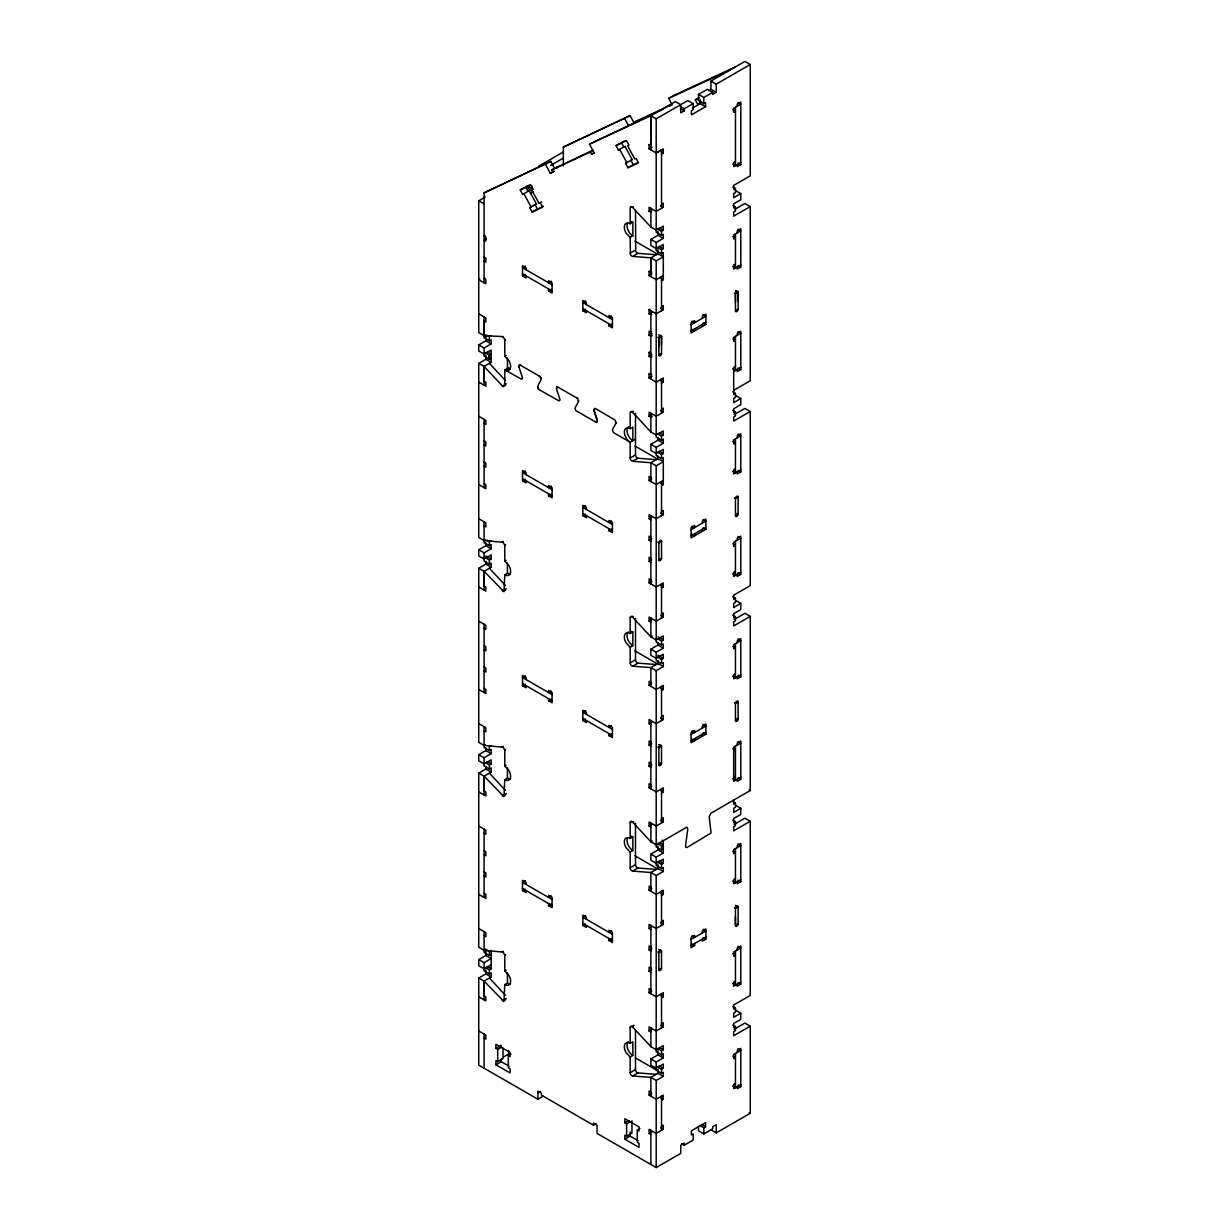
<?xml version="1.0" encoding="UTF-8"?>
<svg xmlns="http://www.w3.org/2000/svg" width="1229" height="1229" viewBox="0 0 1229 1229"><rect width="100%" height="100%" fill="white"/><g stroke="black" fill="none" stroke-linecap="round" stroke-linejoin="round"><path stroke-width="1.5" d="M485.301 197.009L478.757 200.788L478.757 332.613L484.088 335.686L503.183 336.577M491.185 964.704L484.088 968.805L478.757 965.733L478.757 959.588L485.854 955.486L491.185 958.559L484.088 962.66L484.088 970.849L489.403 973.921L491.185 972.907L491.185 976.994L484.088 981.095L484.088 995.782L485.854 996.811L485.854 1000.898L478.757 996.811M484.088 726.692L484.088 747.524L489.403 750.596L491.185 749.567L491.185 753.669L484.088 757.771L484.088 765.959L489.403 769.031L491.185 768.017L491.185 772.104L484.088 776.206L484.088 790.892L485.854 791.922L485.854 796.008L478.757 791.922M484.088 521.803L484.088 542.634L489.403 545.707L491.185 544.677L491.185 548.779L484.088 552.866L484.088 561.069L489.403 564.142L491.185 563.112L491.185 567.214L484.088 571.316L484.088 586.003L485.854 587.016L485.854 591.118L478.757 587.016M478.757 313.825L485.854 317.927L485.854 322.029L484.088 320.999L484.088 337.729L489.403 340.802L491.185 339.788L491.185 343.874L485.854 340.802L478.757 344.903L478.757 351.048L484.088 354.121L491.185 350.035L491.185 362.325L484.088 366.426L484.088 381.098L485.854 382.127L485.854 386.229L478.757 382.127M650.878 276.602L650.878 257.829L657.976 253.727L657.976 249.625M650.878 149.892L650.878 115.741L675.428 101.577L680.743 104.649L680.743 112.838L684.292 110.794L684.292 108.751L680.298 106.447M629.309 441.733A8.373 4.824 60 0 1 624.347 431.625A8.373 4.824 60 0 1 630.17 428.66L630.17 412.79A2.504 1.444 60 0 1 632.658 412.345L650.878 431.978L656.194 435.051L656.194 260.901L650.878 257.829L632.658 256.415A2.504 1.444 60 0 1 630.385 254.203L630.17 237.427L626.068 233.049A8.373 4.824 60 0 1 624.762 224.892A8.373 4.824 60 0 1 630.17 223.77L632.843 222.219L632.843 235.891L630.17 237.427M630.17 223.755L630.17 207.901A2.504 1.444 60 0 1 632.658 207.455L650.878 227.088L656.194 230.161L656.194 118.814L650.878 115.741L589.459 144.146L594.206 152.98L591.564 154.193L590.381 151.981L551.698 169.879L552.881 172.075L553.772 171.568M658.867 346.44L658.867 337.898A1.89 1.091 -59.9 0 1 660.188 335.594A1.89 1.091 -59.9 0 1 661.525 336.362L661.525 353.445A1.89 1.075 -60.1 0 1 660.188 355.749A1.89 1.075 -60.1 0 1 658.867 354.981L658.867 337.898L661.525 336.362L658.683 334.734M661.525 344.903L661.525 336.362M735.449 302.226L735.464 293.685A1.89 1.091 -59.9 0 1 736.785 291.381A1.89 1.091 -59.9 0 1 738.122 292.149L738.122 309.216A1.89 1.075 -60.1 0 1 736.785 311.521A1.89 1.075 -60.1 0 1 735.464 310.753L735.464 293.685L738.122 292.149L735.464 290.612M735.449 916.895L735.449 925.437A1.89 1.091 -60 0 0 736.785 926.205A1.89 1.091 -60 0 0 738.122 923.901L738.122 906.818A1.89 1.091 -60 0 0 736.785 906.05A1.89 1.091 -60 0 0 735.449 908.354L735.449 925.437L738.122 923.901M738.122 300.69L738.122 292.149M543.233 1096.176L537.903 1099.248L478.757 1065.097L478.757 978.023L484.088 981.095L503.982 1001.543L504.781 984.598A8.357 4.824 60 0 0 510.189 983.461A8.357 4.824 60 0 0 508.883 975.319L504.781 970.941L504.781 955.071L503.153 952.106L484.088 950.37L478.757 947.298L478.757 773.133L484.088 776.206L503.982 796.638L504.781 779.708A8.357 4.824 60 0 0 510.189 778.572A8.357 4.824 60 0 0 508.883 770.414L504.781 766.051L504.781 750.182L503.153 747.201L484.088 745.465L478.757 742.393L478.757 568.244L484.088 571.316L503.982 591.748L504.781 574.819A8.357 4.824 60 0 0 510.189 573.682A8.357 4.824 60 0 0 508.883 565.524L504.781 561.146L504.781 545.292L503.153 542.312L484.088 540.576L478.757 537.503L478.757 363.354L484.088 366.426L503.153 386.72L504.781 385.614L504.781 369.837L521.511 379.239A2.504 1.444 60 0 0 522.248 376.996L519.037 367.333A2.504 1.444 60 0 1 520.635 365.32L539.377 376.151C545.123 380.053 533.632 385.891 539.362 389.808L558.98 400.869A2.504 1.444 60 0 0 559.717 398.626L556.507 388.963L557.244 386.72L577.707 398.534L578.46 401.637L575.233 407.582A2.504 1.444 60 0 0 575.986 410.686L596.449 422.499L597.186 420.257L593.807 409.503L595.573 408.596L615.176 420.164L615.929 423.268L612.703 429.213A2.504 1.444 60 0 0 614.316 433.069L630.17 442.225L635.501 439.152M578.46 401.637L578.629 400.731M615.929 423.268L616.098 422.361M556.599 387.043L556.507 388.963M597.355 421.363L596.449 422.499M484.088 282.762L484.088 192.861L550.822 161.398L554.387 168.02M563.343 165.854L563.343 147.111L630.078 115.634L633.642 122.255M538.794 166.13L563.082 152.104M484.088 192.861L550.822 161.398M563.343 147.111L630.078 115.634M550.592 165.469L563.543 157.988M589.459 144.146L663.184 109.212M671.08 102.806L668.714 98.381L674.03 95.309L735.464 66.919M551.698 169.879L592.486 150.399M671.741 104.649L636.284 121.041L631.26 124.667M530.068 184.78L525.551 186.869L527.932 191.278L529.238 190.664L536.366 203.922L531.051 206.994L523.923 193.736L522.602 194.351L520.236 189.942L524.215 187.638M545.507 164.471L550.254 173.304L554.095 171.077M750.243 64.522L716.23 84.156L716.23 92.359L710.915 89.287L710.915 81.083L744.912 61.45L750.243 64.522L750.243 175.87L733.682 185.425L733.682 189.527L735.449 188.498L735.449 192.6L733.682 193.629L733.682 197.731L740.78 193.629L740.78 199.774L733.682 203.876L733.682 207.962L735.449 206.948L735.449 211.035L733.682 212.064L733.682 216.166L750.243 206.61L750.243 380.76L733.682 390.33M590.381 151.981L593.33 150.276M669.636 106.232L672.294 104.695M591.564 154.193L594.529 152.488M522.602 194.351L529.238 190.664M656.194 118.814L687.841 100.548L693.171 103.62L693.171 109.765L691.389 110.794L691.389 114.896L705.584 106.693L705.584 102.606L703.818 103.62L698.487 100.548L698.487 94.403L707.366 89.287L712.682 92.359L712.682 94.403L716.23 92.359M530.313 193.567L533.463 191.739M708.549 90.654L710.915 89.287M616.052 145.636L626.606 140.751L628.971 145.176L627.65 145.79L634.778 159.033L636.1 158.418L638.466 162.843L627.927 167.712L625.546 163.303L626.867 162.689L619.739 149.446L618.417 150.046L616.052 145.636L620.046 143.332M699.009 103.682L697.688 104.296L695.307 99.872L699.301 97.567M684.292 108.751L693.171 103.62M698.487 94.403L703.818 97.475L712.682 92.359M618.417 150.046L625.069 146.374L632.198 159.616L625.546 163.303M697.688 104.296L701.682 101.992M692.373 108.183L700.269 103.62L705.584 106.693M520.236 189.942L530.774 185.057L533.156 189.481L531.834 190.08L538.963 203.338L540.284 202.724L542.65 207.148L532.096 212.018L529.73 207.609L536.366 203.922M538.963 203.338L541.62 201.802M484.963 235.461L484.088 235.968L485.854 236.997L485.854 241.099L484.088 240.07L486.454 238.703M532.096 212.018L543.448 206.165M661.525 208.315L661.525 149.892L656.194 152.964L649.096 148.878L649.096 144.776L649.987 144.254M649.096 148.878L652.061 147.157M627.927 167.712L637.774 162.551M656.194 152.964L663.291 148.863L663.291 152.964L661.525 153.994M484.963 260.732L484.088 261.239L485.854 262.269L485.854 258.167L484.088 257.138M479.817 279.06L478.757 279.69L485.854 283.776L485.854 279.674L484.088 278.66L484.963 278.138M525.367 266.094L522.525 267.722L552.098 284.805M631.061 207.394L631.952 206.871M632.658 207.455L633.549 206.948M526.073 269.781L526.073 267.722L522.525 265.679L522.525 275.926L525.182 274.39M661.525 204.214L663.291 203.184L663.291 207.286L656.194 211.388L649.096 207.286L649.096 211.388L652.061 209.683M735.449 161.521L733.682 162.551L733.682 166.652L740.78 162.551M651.769 211.895L649.096 211.388M737.231 106.186L737.231 104.142L740.78 102.084L740.78 164.594L737.231 166.652L737.231 164.594M551.207 281.211L548.549 282.762L548.549 280.704L552.098 282.762L552.098 292.994L548.549 290.95L548.549 288.907M548.549 290.95L551.207 289.414M656.194 230.161L663.291 226.075L663.291 230.161L661.525 231.19L657.53 228.886M485.409 334.918L484.088 335.686L484.088 316.898M657.53 247.321L661.525 249.625L663.291 248.611L663.291 244.51L656.194 248.611L650.878 245.539L650.878 239.378L657.976 235.292L663.291 238.365L663.291 234.263L661.525 235.292L656.194 232.22L656.194 229.485M630.17 253.113L634.61 250.547M486.745 335.179L489.403 336.715L491.185 335.686M650.878 239.378L656.194 242.451L663.291 238.365M633.549 255.909L637.974 253.343L656.194 254.756M478.757 344.903L484.088 347.976L491.185 343.874M510.265 369.146A8.373 4.824 60 0 1 508.299 368.792L505.641 370.328A8.373 4.824 60 0 0 510.342 368.408A8.373 4.824 60 0 0 508.898 360.635L504.781 356.256L504.781 340.402L505.672 339.895M734.988 209.268L744.912 203.522L750.243 206.61M656.194 242.451L656.194 250.655L661.525 253.727L663.291 252.698L663.291 279.674L661.525 280.704M485.409 352.846L489.403 355.15L491.185 354.121L487.191 351.817M585.695 300.921L582.853 302.564L612.426 319.632M478.757 363.354L485.854 359.252L491.185 362.325M656.194 260.901L663.291 256.8L657.976 253.727M484.088 347.976L484.088 356.18L489.403 359.252L491.185 358.223L488.512 356.687M663.291 275.588L656.194 279.674L649.096 275.588L649.096 271.486L649.987 270.979M586.402 304.608L586.402 302.564L582.853 300.506L582.853 310.753L585.511 309.216M504.781 356.256L506.118 355.488M649.096 271.486L651.769 271.993M649.096 275.588L652.061 273.883M504.781 369.837L508.775 367.532M611.55 316.053L608.877 317.589L608.877 315.53L612.426 317.589L612.426 327.836L608.877 325.777L608.877 323.734M502.308 386.06L506.302 383.755M504.781 385.614L505.672 385.092M608.877 325.777L611.55 324.241M651.769 314.347L649.096 313.825L649.096 309.739L649.987 309.216M649.096 313.825L652.061 312.12M661.525 306.651L663.291 305.637L663.291 309.739L656.194 313.825L649.096 309.739M735.449 263.974L733.682 265.003L733.682 269.09L740.78 265.003M737.231 232.895L737.231 230.852L740.78 228.794L740.78 267.046L737.231 269.09L737.231 267.046M651.769 331.753L649.096 331.246L649.096 335.348L650.878 336.362L652.2 335.594M649.096 335.348L652.061 333.643M691.097 324.763L705.876 316.222L703.049 314.578M651.769 357.024L649.096 356.518L649.096 352.416L649.987 351.909M691.097 330.908L705.876 322.367M649.096 356.518L652.061 354.812M702.327 318.265L702.327 316.222L705.876 314.178L705.876 324.41L691.097 332.951L691.097 322.705L694.646 320.661L694.646 322.705L691.988 321.168M658.867 354.981L661.525 353.445M735.464 310.753L738.122 309.216M661.525 383.156L663.291 382.127L663.291 378.025L656.194 382.127L649.096 378.025L649.096 373.939L649.987 373.416M651.769 374.446L649.096 373.939M649.096 378.025L652.061 376.32M525.367 470.984L522.525 472.627L552.098 489.695M631.061 412.283L632.843 411.254M632.658 412.345L633.549 411.838M526.073 474.671L526.073 472.627L522.525 470.569L522.525 480.816L525.182 479.279M661.525 409.103L663.291 408.074L663.291 412.176L656.194 416.278L649.096 412.176L649.096 416.278L652.061 414.572M735.449 366.426L733.682 367.44L733.682 394.417L735.449 393.403L735.449 397.489L733.682 398.519L733.682 402.62L740.78 398.519L740.78 404.664L733.682 408.765L733.682 412.867L735.449 411.838L735.449 415.94L733.682 416.954L733.682 421.055L750.243 411.5L750.243 585.649L733.682 595.22L733.682 599.306L735.449 598.293L735.449 602.394L733.682 603.408L733.682 607.51L740.78 603.408L740.78 609.553L733.682 613.655L733.682 617.757L735.449 616.728L735.449 620.829L733.682 621.859L733.682 625.945L750.243 616.39L750.243 790.554L710.93 813.245L709.179 816.64L711.053 832.939L687.272 847.395L685.92 847.442L685.521 846.013L687.794 828.991L686.811 827.178L656.194 844.845L650.878 841.773L632.658 822.124A2.504 1.444 60 0 0 630.17 822.585L630.17 838.439A8.357 4.824 60 0 0 624.762 839.576A8.357 4.824 60 0 0 626.068 847.733L630.17 852.096L630.17 867.782A2.504 1.444 60 0 0 632.658 871.1L650.878 872.498L656.194 875.57L663.291 871.484L663.291 867.382L661.525 868.411L656.194 865.339L656.194 857.135L663.291 853.034L663.291 840.744L662.231 840.129M630.17 428.66L632.843 427.124L632.843 440.689L631.983 440.197A8.373 4.824 60 0 1 627.282 432.854A8.373 4.824 60 0 1 628.726 426.74M652.2 416.539L650.878 417.307L649.096 416.278M733.682 371.542L740.78 367.44M737.231 335.348L737.231 333.289L740.78 331.246L740.78 369.499L737.231 371.542L737.231 369.499M551.207 486.116L548.549 487.652L548.549 485.593L552.098 487.652L552.098 497.899L548.549 495.84L548.549 493.797M548.549 495.84L551.207 494.304M656.194 435.051L663.291 430.964L663.291 435.051L661.525 436.08L657.53 433.776M484.088 540.576L485.409 539.808M657.53 452.211L661.525 454.515L663.291 453.501L663.291 449.399L656.194 453.501L650.878 450.428L650.878 444.283L657.976 440.182L663.291 443.254L663.291 439.152L661.525 440.182L656.194 437.109L656.194 434.375M650.878 481.507L650.878 462.718L657.976 458.617L663.291 461.689L656.194 465.791L650.878 462.718L632.658 461.321A2.504 1.444 60 0 1 630.17 458.002L635.501 454.93L635.501 413.405M486.745 540.069L489.403 541.605L491.185 540.576M484.088 556.967L489.403 560.04L491.185 559.026L491.185 554.924L484.088 559.026L478.757 555.954L478.757 549.793L485.854 545.707L491.185 548.779M650.878 444.283L656.194 447.356L663.291 443.254M632.658 461.321L637.974 458.248L656.194 459.646M502.308 541.974L503.183 541.467M504.781 545.292L505.672 544.785M734.128 414.649L744.912 408.427L750.243 411.5M656.194 447.356L656.194 455.544L661.525 458.617L663.291 457.603L663.291 484.579L661.525 485.593M585.695 505.81L582.853 507.454L612.426 524.522M478.757 568.244L485.854 564.142L491.185 567.214M586.402 509.497L586.402 507.454L582.853 505.411L582.853 515.642L585.511 514.106M504.781 561.146L506.118 560.378M650.878 477.405L649.096 476.376L649.096 480.478L651.769 478.941M663.291 480.478L656.194 484.579L649.096 480.478M504.781 574.819L507.439 573.282A8.357 4.824 60 0 0 510.603 573.989M611.535 520.942L608.877 522.479L608.877 520.435L612.426 522.479L612.426 532.725L608.877 530.682L608.877 528.624M502.308 590.949L506.302 588.645M504.781 590.504L505.672 589.997M608.877 530.682L611.535 529.131M661.525 511.556L663.291 510.527L663.291 514.628L656.194 518.715L649.096 514.628L649.096 518.715L651.769 517.179M735.449 468.863L733.682 469.893L733.682 473.995L740.78 469.893M737.231 437.785L737.231 435.742L740.78 433.699L740.78 471.936L737.231 473.995L737.231 471.936M650.878 537.165L649.096 536.136L649.096 540.238L651.769 538.701M661.525 541.267L661.525 558.335A1.89 1.091 -60 0 1 660.188 560.639A1.89 1.091 -60 0 1 658.867 559.871L658.867 542.803A1.89 1.091 -60 0 1 660.188 540.499A1.89 1.091 -60 0 1 661.525 541.267L658.867 542.803L657.792 542.189M738.122 497.038L738.122 514.106A1.89 1.091 -60 0 1 736.785 516.41A1.89 1.091 -60 0 1 735.449 515.642L735.449 498.575A1.89 1.091 -60 0 1 736.785 496.27A1.89 1.091 -60 0 1 738.122 497.038L735.449 498.575L734.389 497.96M691.097 529.653L705.876 521.111L703.049 519.468M691.097 535.798L705.876 527.256M650.878 558.335L649.096 557.305L649.096 561.407L651.769 559.871M702.327 523.155L702.327 521.111L705.876 519.068L705.876 529.315L691.097 537.841L691.097 527.594L694.646 525.551L694.646 527.594L691.988 526.058M658.867 559.871L661.525 558.335M735.449 515.642L738.122 514.106L737.047 513.492M650.878 579.842L649.096 578.828L649.096 582.915L651.769 581.378M661.525 588.046L663.291 587.016L663.291 582.915L656.194 587.016L649.096 582.915M525.367 675.873L522.525 677.517L552.098 694.585M656.194 465.791L656.194 641.999L661.525 645.071L663.291 644.042L663.291 648.144L656.194 652.246L656.194 660.434L661.525 663.506L663.291 662.492L663.291 666.594L656.194 670.681L650.878 667.608L632.658 666.21A2.504 1.444 60 0 1 630.17 662.892L630.17 647.207L626.068 642.828A8.357 4.824 60 0 1 624.762 634.686A8.357 4.824 60 0 1 630.17 633.549L630.17 617.68L632.843 616.144M630.17 617.695A2.504 1.444 60 0 1 632.658 617.235L633.534 616.728M526.073 679.56L526.073 677.517L522.525 675.474L522.525 685.705L525.182 684.169M661.525 613.993L663.291 612.979L663.291 617.066L656.194 621.167L649.096 617.066L649.096 621.167L651.769 619.631M735.449 571.316L733.682 572.33L733.682 576.432L740.78 572.33M630.17 633.549L632.843 632.013L632.843 645.671L630.17 647.207M737.231 540.238L737.231 538.194L740.78 536.136L740.78 574.389L737.231 576.432L737.231 574.389M551.207 691.005L548.549 692.541L548.549 690.498L552.098 692.541L552.098 702.788L548.549 700.73L548.549 698.687M652.2 636.115L650.878 636.883L632.658 617.235M548.549 700.73L551.207 699.193M657.53 638.665L661.525 640.97L663.291 639.956L663.291 635.854L656.194 639.956L650.878 636.883L650.878 618.095M484.088 745.465L485.409 744.697M657.53 657.116L661.525 659.42L663.291 658.391L663.291 654.289L656.194 658.391L650.878 655.318L650.878 649.173L657.976 645.071L663.291 648.144M630.17 662.892L635.501 659.819L635.501 618.387M491.185 745.465L489.403 746.495L489.403 750.596M485.409 762.625L489.403 764.93L491.185 763.916L491.185 759.814L484.088 763.916L478.757 760.843L478.757 754.698L485.854 750.596L491.185 753.669M632.658 666.21L637.974 663.138L656.194 664.536M502.308 746.879L503.183 746.356M504.781 750.182L505.672 749.675M663.291 666.594L657.976 663.506L650.878 667.608L650.878 686.396M734.128 619.554L744.912 613.317L750.243 616.39M585.695 710.7L582.853 712.344L612.426 729.427M478.757 773.133L485.854 769.031L491.185 772.104M586.402 714.402L586.402 712.344L582.853 710.301L582.853 720.547L585.511 719.011M504.781 766.051L506.118 765.283M650.878 682.295L649.096 681.265L649.096 685.367L651.769 683.831M504.781 779.708L507.439 778.172A8.357 4.824 60 0 0 510.603 778.879M661.525 690.498L663.291 689.469L663.291 685.367L656.194 689.469L649.096 685.367M611.535 725.832L608.877 727.368L608.877 725.325L612.426 727.368L612.426 737.615L608.877 735.572L608.877 733.513M502.308 795.839L506.302 793.535M504.781 795.393L505.672 794.886M608.877 735.572L611.535 734.036M661.525 716.446L663.291 715.416L663.291 719.518L656.194 723.62L649.096 719.518L649.096 723.62L651.769 722.084M735.449 673.753L733.682 674.782L733.682 678.884L740.78 674.782M737.231 642.69L737.231 640.632L740.78 638.588L740.78 676.826L737.231 678.884L737.231 676.826M650.878 742.055L649.096 741.026L649.096 745.127L651.769 743.591M738.122 701.928L738.122 719.011A1.89 1.091 -60 0 1 736.785 721.315A1.89 1.091 -60 0 1 735.449 720.547L735.449 703.464A1.89 1.091 -60 0 1 736.785 701.16A1.89 1.091 -60 0 1 738.122 701.928L735.449 703.464L734.389 702.85M691.097 734.543L705.876 726.001L703.049 724.373M691.097 740.688L705.876 732.146M650.878 763.224L649.096 762.21L649.096 766.297L651.769 764.761M702.327 728.06L702.327 726.001L705.876 723.958L705.876 734.205L691.097 742.746L691.097 732.499L694.646 730.441L694.646 732.499L691.988 730.963M658.867 764.761L661.525 763.224L661.525 746.157A1.89 1.091 -60 0 0 660.188 745.388A1.89 1.091 -60 0 0 658.867 747.693L658.867 764.761A1.89 1.091 -60 0 0 660.188 765.529A1.89 1.091 -60 0 0 661.525 763.224L660.465 762.61M735.449 720.547L738.122 719.011L737.047 718.397M650.878 784.747L649.096 783.718L649.096 787.82L651.769 786.283M661.525 792.935L663.291 791.906L663.291 787.82L656.194 791.906L649.096 787.82M733.682 751.272L735.449 750.258L732.791 748.722M525.367 880.763L522.525 882.407L552.098 899.49M630.17 822.585L631.952 821.556M632.658 822.124L633.534 821.617M526.073 884.45L526.073 882.407L522.525 880.363L522.525 890.61L525.182 889.074M661.525 818.898L663.291 817.869L663.291 821.971L656.194 826.057L649.096 821.971L649.096 826.057L651.769 824.521M733.682 777.235L735.449 776.206M630.17 838.439L632.843 836.903L632.843 850.56L630.17 852.096M740.78 777.235L733.682 781.321L733.682 747.186L740.78 743.084L737.938 741.44M737.231 745.127L737.231 743.084L740.78 741.026L740.78 779.278L737.231 781.321L737.231 779.278M551.207 895.895L548.549 897.431L548.549 895.388L552.098 897.431L552.098 907.678L548.549 905.635L548.549 903.576M652.2 841.005L650.878 841.773L650.878 822.984M548.549 905.635L551.207 904.098M657.53 843.57L661.525 845.875L663.291 844.845L659.297 842.541M710.915 1129.82L716.23 1132.892L750.243 1113.259L750.243 1026.169L733.682 1035.74L733.682 1031.638L735.449 1030.609L735.449 1026.522L733.682 1027.536L733.682 1023.45L740.78 1019.348L740.78 1013.203L733.682 1017.289L733.682 1013.203L735.449 1012.174L735.449 1008.072L733.682 1009.101L733.682 1004.999L750.243 995.444L750.243 821.279L733.682 830.85L733.682 826.748L735.449 825.719L735.449 821.617L733.682 822.647L733.682 818.545L740.78 814.458L740.78 808.298L733.682 812.4L733.682 808.298L735.449 807.284L735.449 803.182L733.682 804.212L733.682 800.11M484.088 950.37L485.409 949.602M657.53 862.005L661.525 864.31L663.291 863.28L663.291 859.179L656.194 863.28L650.878 860.208L650.878 854.063L657.976 849.961L663.291 853.034M630.17 867.782L635.501 864.709L635.501 823.276M656.194 670.681L656.194 846.889L661.525 849.961L663.291 848.947M632.658 871.1L637.974 868.027L656.194 869.425M484.088 931.582L484.088 952.414L489.403 955.486L491.185 954.457M502.308 951.768L503.183 951.261M504.781 955.071L505.672 954.564M663.291 871.484L657.976 868.411L650.878 872.498L650.878 891.286M734.128 824.444L744.912 818.207L750.243 821.279M485.409 967.53L489.403 969.835L491.185 968.805L491.185 950.37M585.695 915.605L582.853 917.233L612.426 934.317M478.757 978.023L485.854 973.921L491.185 976.994M586.402 919.292L586.402 917.233L582.853 915.19L582.853 925.437L585.511 923.901M504.781 970.941L506.118 970.173M650.878 887.184L649.096 886.17L649.096 890.257L651.769 888.721M504.781 984.598L507.439 983.062A8.357 4.824 60 0 0 510.603 983.768M661.525 895.388L663.291 894.359L663.291 890.257L656.194 894.359L649.096 890.257M611.535 930.722L608.877 932.258L608.877 930.215L612.426 932.258L612.426 942.505L608.877 940.462L608.877 938.418M502.308 1000.744L506.302 998.424M504.781 1000.283L505.672 999.776M608.877 940.462L611.535 938.925M661.525 921.335L663.291 920.306L663.291 924.408L656.194 928.509L649.096 924.408L649.096 928.509L651.769 926.973M735.449 878.658L733.682 879.672L733.682 883.774L740.78 879.672M737.231 847.58L737.231 845.521L740.78 843.478L740.78 881.731L737.231 883.774L737.231 881.731M650.878 946.944L649.096 945.931L649.096 950.017L651.769 948.481M503.014 1048.076L503.014 1058.615L497.684 1061.687L495.917 1060.673L495.917 1064.76L510.112 1072.963L510.112 1068.861L508.33 1067.832L508.33 1055.542L510.112 1056.571L510.112 1052.47L495.917 1044.281L495.917 1048.368L501.232 1045.295M495.917 1048.368L497.684 1049.397L501.678 1047.093M691.097 939.432L705.876 930.906L703.049 929.262M691.097 945.577L705.876 937.051M650.878 968.114L649.096 967.1L649.096 971.202L651.769 969.65M694.646 943.534L694.646 945.577L691.097 947.636L691.097 937.389L694.646 935.346L694.646 937.389L691.988 935.853M702.327 932.949L702.327 930.906L705.876 928.847L705.876 939.094L702.327 941.137L702.327 939.094M503.721 1056.848L508.622 1054.006L508.622 1050.734M508.33 1055.542L510.987 1054.006M658.867 969.65L661.525 968.114L661.525 951.046A1.89 1.091 -60 0 0 660.188 950.278A1.89 1.091 -60 0 0 658.867 952.583L658.867 969.65A1.89 1.091 -60 0 0 660.188 970.418A1.89 1.091 -60 0 0 661.525 968.114M495.917 1064.76L501.232 1061.687L509.113 1066.25M650.878 989.637L649.096 988.608L649.096 992.709L651.769 991.173M661.525 997.825L663.291 996.811L663.291 992.709L656.194 996.811L649.096 992.709M656.194 875.57L656.194 1051.778L661.525 1054.866L663.291 1053.837L663.291 1057.939L656.194 1062.025L656.194 1070.229L661.525 1073.301L663.291 1072.272L663.291 1076.374L656.194 1080.475L650.878 1077.403L632.658 1075.989A2.504 1.444 60 0 1 630.17 1072.687L630.17 1056.986L626.068 1052.623A8.357 4.824 60 0 1 624.762 1044.466A8.357 4.824 60 0 1 630.17 1043.329L630.17 1027.475L634.026 1025.247M630.17 1027.475A2.504 1.444 60 0 1 632.658 1027.029L633.534 1026.507M537.903 1093.103L540.56 1091.567M661.525 1023.788L663.291 1022.758L663.291 1026.86L656.194 1030.962L649.096 1026.86L649.096 1030.962L651.769 1029.41M735.449 981.095L733.682 982.125L733.682 986.226L740.78 982.125M630.17 1043.329L632.843 1041.793L632.843 1055.45L630.17 1056.986M737.231 950.017L737.231 947.974L740.78 945.931L740.78 984.168L737.231 986.226L737.231 984.168M657.53 1048.46L661.525 1050.764L663.291 1049.735L663.291 1045.633L656.194 1049.735L650.878 1046.662L632.658 1027.029M657.53 1066.895L661.525 1069.199L663.291 1068.17L663.291 1064.084L656.194 1068.17L650.878 1065.097L650.878 1058.952L657.976 1054.866L663.291 1057.939M630.17 1072.687L635.501 1069.614L635.501 1030.056M632.658 1075.989L637.974 1072.917L656.194 1074.33M663.291 1076.374L657.976 1073.301L650.878 1077.403L650.878 1096.176M734.128 1029.334L744.912 1023.096L750.243 1026.169M537.903 1099.248L537.903 1091.06L541.451 1093.103L541.451 1095.162L593.499 1125.211L596.157 1123.675M650.878 1092.074L649.096 1091.06L649.096 1095.162L651.769 1093.61M661.525 1100.278L663.291 1099.248L663.291 1095.162L656.194 1099.248L649.096 1095.162M631.952 1120.771L631.952 1133.061L626.621 1136.134L624.854 1135.104L624.854 1139.206L639.049 1147.41L639.049 1143.308L637.267 1142.279L637.267 1129.989L639.049 1131.018L639.049 1126.916L624.854 1118.713L624.854 1122.814L628.849 1120.51M624.854 1122.814L626.621 1123.844L630.615 1121.539M637.267 1129.989L639.94 1128.452M624.854 1139.206L630.17 1136.134L638.066 1140.681M661.525 1126.225L663.291 1125.211L663.291 1129.297L656.194 1133.399L649.096 1129.297L649.096 1133.399L651.769 1131.863M735.449 1083.548L733.682 1084.562L733.682 1088.664L740.78 1084.562M737.231 1052.47L737.231 1050.426L740.78 1048.368L740.78 1086.62L737.231 1088.664L737.231 1086.62M699.823 1125.457L703.818 1127.761L705.584 1126.747L705.584 1122.645L691.389 1130.834L691.389 1134.935L693.171 1133.906L693.171 1140.066L684.292 1145.182L681.634 1143.646M698.487 1126.225L698.487 1130.834L703.818 1133.906L712.682 1128.79L712.682 1126.747L716.23 1124.689L716.23 1132.892M593.499 1125.211L593.499 1123.152L597.048 1125.211L597.048 1133.399L656.194 1167.55L680.743 1153.386L680.743 1145.182L684.292 1143.139L684.292 1145.182M594.713 408.351L593.976 410.594L597.186 420.257M668.714 98.381L730.134 69.992M695.307 99.872L698.318 98.474M550.254 173.304L552.881 172.075M625.899 140.475L621.367 142.564L623.748 146.973L625.069 146.374M632.198 159.616L630.876 160.231L633.242 164.64M529.73 207.609L531.051 206.994M710.915 81.083L716.23 84.156M737.938 102.499L740.78 104.142L733.682 108.229L733.682 112.331L735.449 111.301L732.791 109.765M680.298 108.49L684.292 110.794M738.122 163.058L740.78 164.594M732.622 163.979L735.464 165.623L735.464 107.215M732.791 186.962L735.449 188.498M735.449 190.556L740.78 193.629M649.096 144.776L650.878 145.79L650.878 115.741M660.634 151.428L663.291 152.964M732.791 205.412L735.449 206.948M737.938 229.208L740.78 230.852L733.682 234.939L733.682 239.04L735.449 238.027L732.791 236.49M660.634 205.75L663.291 207.286M738.122 265.51L740.78 267.046M732.622 266.432L735.464 268.076L735.464 233.925M659.297 227.857L663.291 230.161M659.297 246.307L663.291 248.611M734.389 293.07L735.464 293.685M634.901 241.099L658.56 254.756M527.702 186.362L531.696 188.667L531.696 185.594M532.142 190.971L528.147 188.667L528.147 185.932M660.634 278.138L663.291 279.674M737.938 331.661L740.78 333.289L733.682 337.391L733.682 341.493L735.449 340.464L732.791 338.927M703.218 322.874L705.876 324.41M478.757 200.788L484.088 203.86M660.634 308.202L663.291 309.739M691.988 329.372L694.646 330.908L694.646 328.85M738.122 367.963L740.78 369.499M732.622 368.884L735.464 370.513L735.464 336.362M657.792 337.284L658.867 337.898M732.791 391.867L735.449 393.403M735.449 395.446L740.78 398.519M522.525 273.883L552.098 290.95M582.853 308.709L612.426 325.777M522.525 275.926L526.073 277.969L526.073 275.926M582.853 310.753L586.402 312.811L586.402 310.753M649.096 352.416L650.878 353.445M732.791 410.302L735.449 411.838M660.634 380.591L663.291 382.127M737.938 434.098L740.78 435.742L733.682 439.844L733.682 443.93L735.449 442.916L732.791 441.38M660.634 410.64L663.291 412.176M738.122 470.4L740.78 471.936M732.622 471.321L735.449 472.965L735.449 438.814M659.297 432.746L663.291 435.051M659.297 451.197L663.291 453.501M508.299 368.792L507.439 368.301L507.439 358.115M634.901 445.989L658.56 459.646M660.634 483.043L663.291 484.579M737.938 536.551L740.78 538.194L733.682 542.281L733.682 546.383L735.449 545.353L732.791 543.817M703.218 527.779L705.876 529.315M660.634 513.092L663.291 514.628M691.988 534.262L694.646 535.798L694.646 533.755M478.757 416.278L485.854 420.379L485.854 424.466L484.088 423.452M649.096 518.715L650.878 519.744M738.122 572.852L740.78 574.389M732.622 573.774L735.449 575.402L735.449 541.267M484.088 440.858L485.854 441.887L485.854 445.989L484.088 444.959M649.096 540.238L650.878 541.267M732.791 596.756L735.449 598.293M735.449 600.336L740.78 603.408M522.525 478.772L552.098 495.84M582.853 513.599L612.426 530.682M522.525 480.816L526.073 482.874L526.073 480.816M582.853 515.642L586.402 517.701L586.402 515.642M484.088 462.043L485.854 463.056L485.854 467.158L484.088 466.129M649.096 561.407L650.878 562.436M732.791 615.191L735.449 616.728M484.088 483.55L485.854 484.579L485.854 488.666L478.757 484.579M660.634 585.48L663.291 587.016M737.938 638.988L740.78 640.632L733.682 644.733L733.682 648.835L735.449 647.806L732.791 646.27M660.634 615.529L663.291 617.066M478.757 518.73L485.854 522.817L485.854 526.918L484.088 525.889M649.096 621.167L650.878 622.197M738.122 675.289L740.78 676.826M732.622 676.211L735.449 677.855L735.449 643.704M657.976 636.883L663.291 639.956M478.757 549.793L484.088 552.866M650.878 649.173L656.194 652.246M485.854 555.954L491.185 559.026M657.976 655.318L663.291 658.391M634.901 650.878L658.56 664.536M660.634 687.933L663.291 689.469M703.218 732.668L705.876 734.205M660.634 717.982L663.291 719.518M691.988 739.151L694.646 740.688L694.646 738.644M478.757 621.167L485.854 625.269L485.854 629.371L484.088 628.342M649.096 723.62L650.878 724.634M738.122 777.742L740.78 779.278M732.622 778.664L735.449 780.307L735.449 746.157M749.183 789.94L750.243 790.554M658.683 744.513L661.525 746.157L658.867 747.693L657.792 747.078M484.088 645.763L485.854 646.777L485.854 650.878L484.088 649.849M649.096 745.127L650.878 746.157M732.791 801.646L735.449 803.182M735.449 805.225L740.78 808.298M522.525 683.662L552.098 700.73M582.853 718.489L612.426 735.572M522.525 685.705L526.073 687.764L526.073 685.705M582.853 720.547L586.402 722.591L586.402 720.547M484.088 666.932L485.854 667.962L485.854 672.048L484.088 671.034M649.096 766.297L650.878 767.326M732.791 820.081L735.449 821.617M484.088 688.44L485.854 689.469L485.854 693.571L478.757 689.469M660.634 790.37L663.291 791.906M737.938 843.893L740.78 845.521L733.682 849.623L733.682 853.725L735.449 852.696L732.791 851.159M660.634 820.434L663.291 821.971M478.757 723.62L485.854 727.722L485.854 731.808L484.088 730.794M649.096 826.057L650.878 827.086M738.122 880.194L740.78 881.731M732.622 881.116L735.449 882.745L735.449 848.594M478.757 754.698L484.088 757.771M650.878 854.063L656.194 857.135M487.191 761.611L491.185 763.916M659.297 860.976L663.291 863.28M735.449 905.281L738.122 906.818L735.449 908.354L734.389 907.739M634.901 855.768L658.56 869.425M660.634 892.822L663.291 894.359M737.938 946.33L740.78 947.974L733.682 952.076L733.682 956.162L735.449 955.148L732.791 953.612M703.218 937.558L705.876 939.094M660.634 922.871L663.291 924.408M691.988 944.041L694.646 945.577M478.757 826.057L485.854 830.159L485.854 834.261L484.088 833.231M649.096 928.509L650.878 929.539M738.122 982.632L740.78 984.168M732.622 983.553L735.449 985.197L735.449 951.046M658.683 949.402L661.525 951.046L658.867 952.583L657.792 951.968M484.088 850.652L485.854 851.682L485.854 855.768L484.088 854.754M649.096 950.017L650.878 951.046M732.791 1006.536L735.449 1008.072M735.449 1010.13L740.78 1013.203M522.525 888.552L552.098 905.635M582.853 923.394L612.426 940.462M522.525 890.61L526.073 892.653L526.073 890.61M582.853 925.437L586.402 927.48L586.402 925.437M484.088 871.822L485.854 872.851L485.854 876.938L484.088 875.924M649.096 971.202L650.878 972.216M732.791 1024.986L735.449 1026.522M484.088 893.329L485.854 894.359L485.854 898.46L478.757 894.359M660.634 995.275L663.291 996.811M737.938 1048.783L740.78 1050.426L733.682 1054.513L733.682 1058.615L735.449 1057.585L732.791 1056.049M660.634 1025.324L663.291 1026.86M478.757 928.509L485.854 932.611L485.854 936.698L484.088 935.684M649.096 1030.962L650.878 1031.976M738.122 1085.084L740.78 1086.62M732.622 1086.006L735.449 1087.65L735.449 1053.499M659.297 1047.431L663.291 1049.735M485.409 949.08L489.403 951.384L489.403 955.486M749.183 1112.644L750.243 1113.259M478.757 959.588L484.088 962.66M650.878 1058.952L656.194 1062.025M487.191 966.501L491.185 968.805M659.297 1065.866L663.291 1068.17M635.347 1057.846L658.114 1070.997M660.634 1097.712L663.291 1099.248M701.59 1124.443L705.584 1126.747M660.634 1127.761L663.291 1129.297M478.757 1030.962L485.854 1035.048L485.854 1039.15L484.088 1038.121M649.096 1133.399L650.878 1134.428M576.847 397.781L577.707 398.534M538.517 389.055L539.377 389.808M489.403 363.354L505.349 380.529M489.403 568.244L505.349 585.419M489.403 773.133L505.349 790.308M489.403 978.023L505.349 995.213M636.284 121.041L636.868 122.147M557.029 166.806L557.613 167.897M624.762 118.706L628.326 125.327M535.045 204.536L537.426 208.945M537.595 386.858L537.872 387.98M703.818 97.475L703.818 103.62M703.818 1127.761L703.818 1133.906M702.327 324.41L702.327 326.468M702.327 529.315L702.327 531.358M702.327 734.205L702.327 736.248M700.269 99.518L700.269 103.62M661.525 231.19L661.525 235.292M661.525 249.625L661.525 253.727M661.525 276.602L661.525 310.753M661.525 379.054L661.525 413.205M661.525 436.08L661.525 440.182M661.525 454.515L661.525 458.617M661.525 481.507L661.525 515.642M661.525 583.944L661.525 618.095M661.525 640.97L661.525 645.071M661.525 659.42L661.525 663.506M661.525 686.396L661.525 720.547M661.525 788.834L661.525 822.984M661.525 845.875L661.525 849.961M661.525 864.31L661.525 868.411M661.525 891.286L661.525 925.437M661.525 993.739L661.525 1027.874M661.525 1050.764L661.525 1054.866M661.525 1069.199L661.525 1073.301M661.525 1096.176L661.525 1130.327M657.976 231.19L657.976 235.292M657.976 437.447L657.976 440.182M657.976 455.882L657.976 458.617M657.976 642.337L657.976 645.071M657.976 660.787L657.976 663.506M657.976 845.875L657.976 849.961M657.976 864.31L657.976 868.411M657.976 1050.764L657.976 1054.866M657.976 1069.199L657.976 1073.301M656.194 1080.475L656.194 1167.55M650.878 208.315L650.878 227.088M650.878 257.829L650.878 272.515M650.878 310.753L650.878 379.054M650.878 413.205L650.878 431.978M650.878 515.642L650.878 583.944M650.878 720.547L650.878 788.834M650.878 925.437L650.878 993.739M650.878 1027.874L650.878 1046.662M650.878 1130.327L650.878 1164.477M635.501 210.482L635.716 251.131A2.504 1.444 60 0 0 637.974 253.343M630.17 442.225L630.17 458.002M630.17 1132.032L630.17 1136.134M626.621 1123.844L626.621 1136.134M507.439 563.036L507.439 573.282M507.439 767.925L507.439 778.172M507.439 972.815L507.439 983.062M501.232 1058.952L501.232 1061.687M497.684 1049.397L497.684 1061.687M489.403 336.715L489.403 340.802M489.403 355.15L489.403 359.252M489.403 541.605L489.403 545.707M489.403 560.04L489.403 564.142M489.403 764.93L489.403 769.031M489.403 969.835L489.403 973.921M485.854 336.715L485.854 340.802M485.854 355.15L485.854 359.252M485.854 542.972L485.854 545.707M485.854 561.407L485.854 564.142M485.854 747.862L485.854 750.596M485.854 766.297L485.854 769.031M485.854 951.384L485.854 955.486M485.854 969.835L485.854 973.921M484.088 366.426L484.088 385.199M484.088 419.35L484.088 487.652M484.088 571.316L484.088 590.089M484.088 624.24L484.088 692.541M484.088 776.206L484.088 794.994M484.088 829.129L484.088 897.431M484.088 981.095L484.088 999.884M484.088 1034.035L484.088 1068.185M632.843 235.891A8.357 4.824 60 0 1 627.527 223.171M631.184 221.573A8.357 4.824 60 0 1 632.843 222.219M502.308 337.084A2.504 1.444 60 0 1 504.781 340.402M519.037 367.333A2.504 1.444 60 0 1 520.635 365.32M539.377 376.151A2.504 1.444 60 0 1 541.159 379.1M637.974 1072.917A2.504 1.444 60 0 1 635.501 1069.614M632.843 1055.45A8.357 4.824 60 0 1 627.527 1048.383A8.357 4.824 60 0 1 628.418 1041.639M637.974 868.027A2.504 1.444 60 0 1 635.501 864.709M632.843 850.56A8.357 4.824 60 0 1 627.527 837.855M631.184 836.258A8.357 4.824 60 0 1 632.843 836.918M637.974 663.138A2.504 1.444 60 0 1 635.501 659.819M632.843 645.671A8.357 4.824 60 0 1 627.527 638.588A8.357 4.824 60 0 1 628.418 631.86M631.184 631.368A8.357 4.824 60 0 1 632.843 632.013M637.974 458.248A2.504 1.444 60 0 1 635.501 454.93"/></g></svg>
